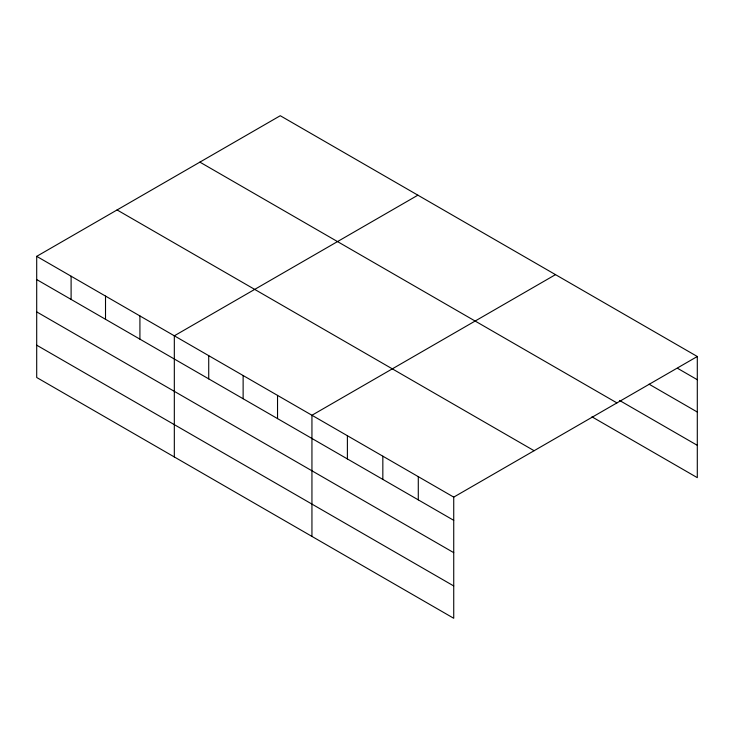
<?xml version="1.0" encoding="UTF-8"?>
<svg xmlns="http://www.w3.org/2000/svg" width="734" height="734" viewBox="0 0 734 734"><rect width="100%" height="100%" fill="white"/><g stroke="black" fill="none" stroke-linecap="round" stroke-linejoin="round"><path stroke-width="1.1" d="M453.731 552.656L453.731 497.12L36.7 256.349L36.7 377.496L453.731 618.276L453.731 552.656L36.7 311.886M591.943 416.82L697.3 477.651L697.3 356.504L280.269 115.724L36.7 256.349M417.885 195.18L174.325 335.805L174.325 456.952M555.51 274.635L311.941 415.261L311.941 536.407M453.731 497.12L697.3 356.504M677.61 368.34L697.3 379.717M649.049 384.176L697.3 412.031M619.514 400.425L697.3 445.327M199.887 162.131L616.927 402.902M117.073 209.942L534.113 450.713M36.7 279.562L453.731 520.333M36.7 345.182L453.731 585.952M418.288 476.66L418.288 499.872M382.836 456.19L382.836 479.403M347.393 435.721L347.393 458.933M277.535 395.397L277.535 418.609M243.128 375.533L243.128 398.745M208.722 355.669L208.722 378.882M139.919 315.941L139.919 339.154M105.513 296.077L105.513 319.29M71.106 276.213L71.106 299.426"/></g></svg>
